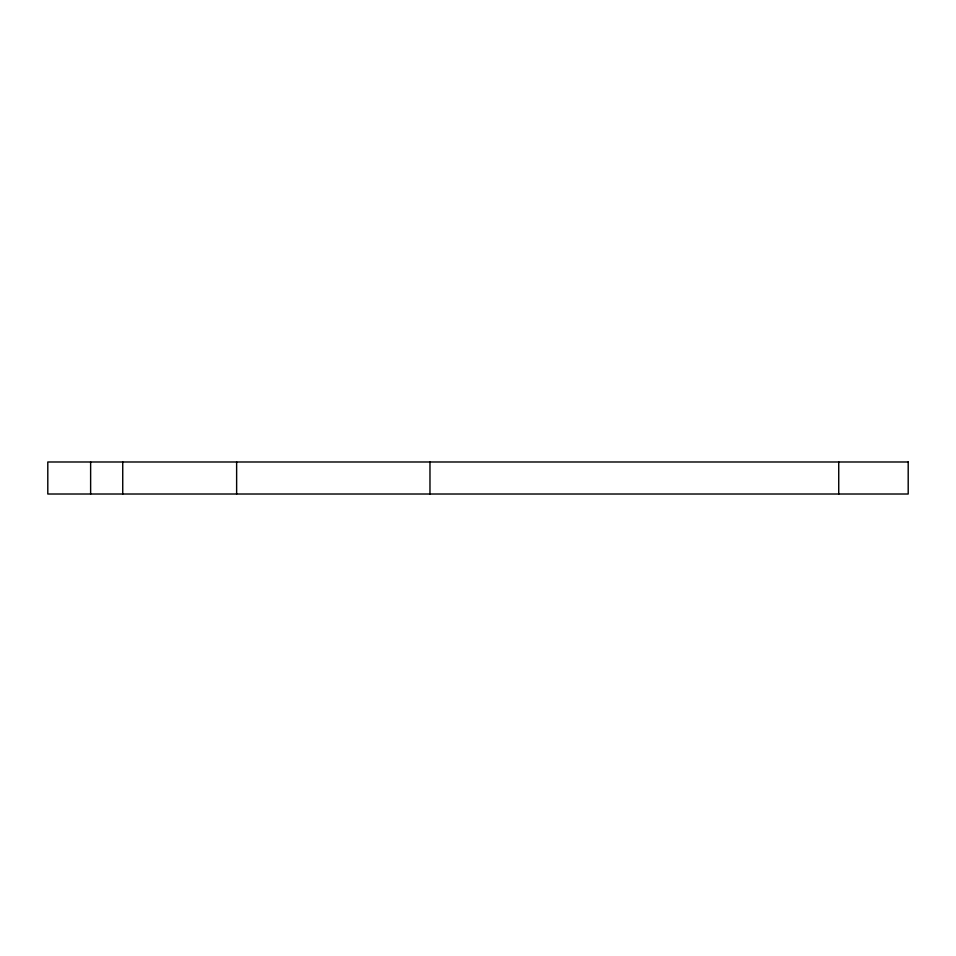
<?xml version="1.0" encoding="UTF-8"?>
<svg xmlns="http://www.w3.org/2000/svg" width="956" height="956" viewBox="0 0 956 956"><rect width="100%" height="100%" fill="white"/><g stroke="black" fill="none" stroke-linecap="round" stroke-linejoin="round"><path stroke-width="1.43" d="M838.735 461.987L838.735 494.013M429.973 461.987L429.973 494.013M236.634 461.987L236.634 494.013M122.738 461.987L122.738 494.013M90.629 461.987L90.629 494.013M908.2 461.987L47.8 461.987L47.8 494.013L908.2 494.013L908.2 461.987"/></g></svg>
